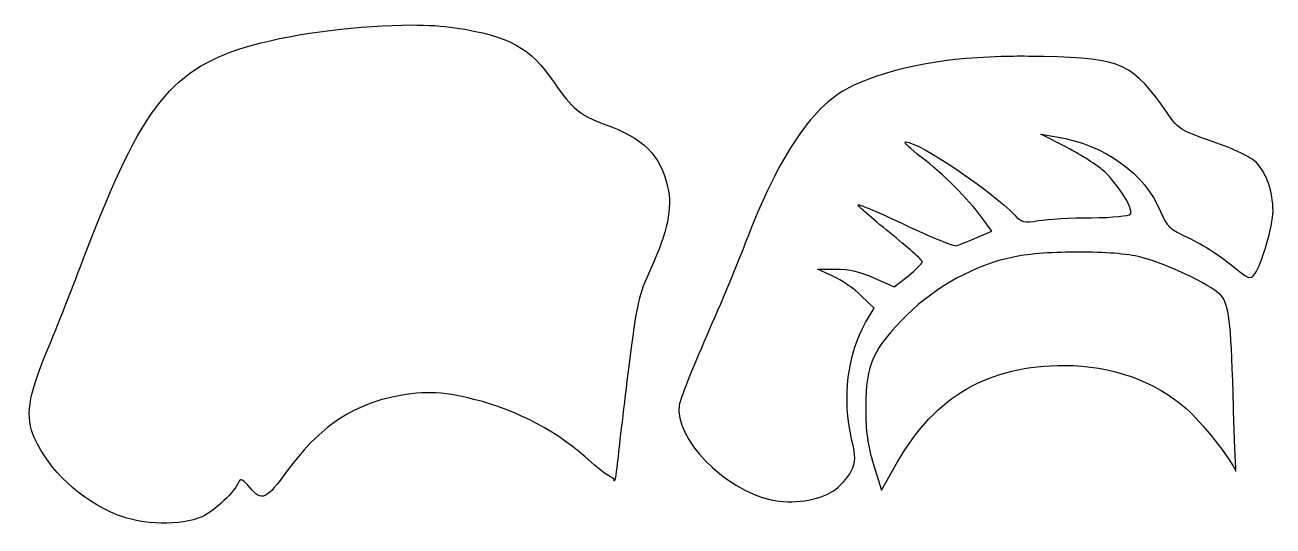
# Model space of a CAD drawing. Header units: centimetres. Extents: x -4.82 to 4.79, y -1.94 to 1.92.
import ezdxf

# ---------------------------------------------------------------- set-up
doc = ezdxf.new("R2010")
doc.units = ezdxf.units.CM
doc.header["$MEASUREMENT"] = 0
doc.layers.add('Layer 1', color=7, linetype='Continuous')

msp = doc.modelspace()

# ---------------------------------------------------------------- linework, layer by layer
at = {"layer": 'Layer 1'}
msp.add_open_spline([(-1.84472, 1.91712), (-2.22588, 1.91739), (-2.72171, 1.85849), (-3.06841, 1.76168), (-3.06841, 1.76168), (-3.68532, 1.58941), (-3.91752, 1.29951), (-4.35164, 0.16095), (-4.35164, 0.16095), (-4.44597, -0.08644), (-4.57787, -0.42158), (-4.64516, -0.58404), (-4.64516, -0.58404), (-4.79737, -0.95147), (-4.81859, -1.09508), (-4.74438, -1.26286), (-4.74438, -1.26286), (-4.63445, -1.51138), (-4.39269, -1.73654), (-4.11103, -1.85238), (-4.11103, -1.85238), (-3.91682, -1.93226), (-3.61497, -1.9394), (-3.45619, -1.86728), (-3.45619, -1.86728), (-3.35657, -1.82201), (-3.20132, -1.67392), (-3.17011, -1.59442), (-3.17011, -1.59442), (-3.16041, -1.56973), (-3.13533, -1.58532), (-3.0866, -1.64485), (-3.0866, -1.64485), (-2.9975, -1.75375), (-2.96058, -1.73732), (-2.79969, -1.5134), (-2.79969, -1.5134), (-2.57706, -1.20352), (-2.32443, -1.02273), (-2.01338, -0.95198), (-2.01338, -0.95198), (-1.77177, -0.89703), (-1.6148, -0.90012), (-1.3635, -0.96439), (-1.3635, -0.96439), (-1.0157, -1.05332), (-0.71334, -1.21559), (-0.45896, -1.44972), (-0.45896, -1.44972), (-0.4007, -1.50335), (-0.30532, -1.5727), (-0.28615, -1.57376), (-0.28615, -1.57376), (-0.2852, -1.58376), (-0.28442, -1.5912), (-0.28367, -1.59194), (-0.28367, -1.59194), (-0.27845, -1.59718), (-0.26647, -1.5205), (-0.25638, -1.42163), (-0.25638, -1.42163), (-0.24629, -1.32273), (-0.20825, -1.00324), (-0.17204, -0.7122), (-0.17204, -0.7122), (-0.11106, -0.22203), (-0.0981, -0.16668), (-0.00171, 0.0435), (-0.00171, 0.0435), (0.12785, 0.32605), (0.16449, 0.50501), (0.12727, 0.67107), (0.12727, 0.67107), (0.07192, 0.91806), (-0.05432, 1.04326), (-0.36055, 1.15475), (-0.36055, 1.15475), (-0.54786, 1.22296), (-0.60975, 1.27421), (-0.74668, 1.47474), (-0.74668, 1.47474), (-0.93162, 1.74559), (-1.08438, 1.82994), (-1.51151, 1.89643), (-1.51151, 1.89643), (-1.60336, 1.91074), (-1.71766, 1.91699), (-1.84472, 1.91712)], degree=3, knots=[0, 0, 0, 0, 0.0434783, 0.0434783, 0.0434783, 0.0434783, 0.0869565, 0.0869565, 0.0869565, 0.0869565, 0.1304348, 0.1304348, 0.1304348, 0.1304348, 0.173913, 0.173913, 0.173913, 0.173913, 0.2173913, 0.2173913, 0.2173913, 0.2173913, 0.2608696, 0.2608696, 0.2608696, 0.2608696, 0.3043478, 0.3043478, 0.3043478, 0.3043478, 0.3478261, 0.3478261, 0.3478261, 0.3478261, 0.3913043, 0.3913043, 0.3913043, 0.3913043, 0.4347826, 0.4347826, 0.4347826, 0.4347826, 0.4782609, 0.4782609, 0.4782609, 0.4782609, 0.5217391, 0.5217391, 0.5217391, 0.5217391, 0.5652174, 0.5652174, 0.5652174, 0.5652174, 0.6086957, 0.6086957, 0.6086957, 0.6086957, 0.6521739, 0.6521739, 0.6521739, 0.6521739, 0.6956522, 0.6956522, 0.6956522, 0.6956522, 0.7391304, 0.7391304, 0.7391304, 0.7391304, 0.7826087, 0.7826087, 0.7826087, 0.7826087, 0.826087, 0.826087, 0.826087, 0.826087, 0.8695652, 0.8695652, 0.8695652, 0.8695652, 0.9130435, 0.9130435, 0.9130435, 0.9130435, 1, 1, 1, 1], dxfattribs=at)
at = {"layer": 'Layer 1', "color": 4}
for points, knots in [([(2.78982, 1.67577), (2.86391, 1.67656), (2.94092, 1.67577), (3.0205, 1.67418), (3.0205, 1.67418), (3.62712, 1.66095), (3.70807, 1.62309), (3.98044, 1.22688), (3.98044, 1.22688), (4.05538, 1.11785), (4.08209, 1.10181), (4.3244, 1.01852), (4.3244, 1.01852), (4.4843, 0.96354), (4.61484, 0.90062), (4.65761, 0.8581), (4.65761, 0.8581), (4.7348, 0.78137), (4.78553, 0.63368), (4.78577, 0.48438), (4.78577, 0.48438), (4.78593, 0.37349), (4.69888, 0.07491), (4.64521, 0.00152), (4.64521, 0.00152), (4.61076, -0.0456), (4.60087, -0.04161), (4.45256, 0.07925), (4.45256, 0.07925), (4.36656, 0.14931), (4.22369, 0.23911), (4.13506, 0.27933), (4.13506, 0.27933), (3.99043, 0.34495), (3.96821, 0.36611), (3.92009, 0.4819), (3.92009, 0.4819), (3.79821, 0.77519), (3.48998, 0.99657), (3.1189, 1.05655), (3.1189, 1.05655), (3.1189, 1.05655), (2.99984, 1.07557), (2.99984, 1.07557), (2.99984, 1.07557), (2.99984, 1.07557), (3.18505, 0.9813), (3.18505, 0.9813), (3.18505, 0.9813), (3.28691, 0.92955), (3.41489, 0.85052), (3.46948, 0.80519), (3.46948, 0.80519), (3.58091, 0.71269), (3.71431, 0.50452), (3.68859, 0.4629), (3.68859, 0.4629), (3.67884, 0.4471), (3.55221, 0.43485), (3.38845, 0.43395), (3.38845, 0.43395), (3.23287, 0.43316), (3.04963, 0.42294), (2.98083, 0.41162), (2.98083, 0.41162), (2.86837, 0.3931), (2.84967, 0.39749), (2.79562, 0.45544), (2.79562, 0.45544), (2.62555, 0.63784), (2.06098, 1.01768), (1.9597, 1.01768), (1.9597, 1.01768), (1.93972, 1.01768), (1.99282, 0.96468), (2.07794, 0.90028), (2.07794, 0.90028), (2.24597, 0.77315), (2.43385, 0.58532), (2.54923, 0.42898), (2.54923, 0.42898), (2.54923, 0.42898), (2.62199, 0.33061), (2.62199, 0.33061), (2.62199, 0.33061), (2.62199, 0.33061), (2.50706, 0.281), (2.50706, 0.281), (2.50706, 0.281), (2.44361, 0.25399), (2.37382, 0.22594), (2.35244, 0.21898), (2.35244, 0.21898), (2.33106, 0.21202), (2.15443, 0.28309), (1.9597, 0.37606), (1.9597, 0.37606), (1.76497, 0.46903), (1.60052, 0.53944), (1.59424, 0.53317), (1.59424, 0.53317), (1.58797, 0.5269), (1.69614, 0.43059), (1.83485, 0.31902), (1.83485, 0.31902), (1.97356, 0.20745), (2.08703, 0.10661), (2.08703, 0.09494), (2.08703, 0.09494), (2.08703, 0.0833), (2.03879, 0.03506), (1.97954, -0.01253), (1.97954, -0.01253), (1.97954, -0.01253), (1.87123, -0.09934), (1.87123, -0.09934), (1.87123, -0.09934), (1.87123, -0.09934), (1.71827, -0.03073), (1.71827, -0.03073), (1.71827, -0.03073), (1.61325, 0.01642), (1.51953, 0.0383), (1.42227, 0.0379), (1.42227, 0.0379), (1.42227, 0.0379), (1.28006, 0.03711), (1.28006, 0.03711), (1.28006, 0.03711), (1.28006, 0.03711), (1.39912, -0.01663), (1.39912, -0.01663), (1.39912, -0.01663), (1.4646, -0.04621), (1.56305, -0.11341), (1.6174, -0.1663), (1.6174, -0.1663), (1.6174, -0.1663), (1.71579, -0.26221), (1.71579, -0.26221), (1.71579, -0.26221), (1.71579, -0.26221), (1.65047, -0.37381), (1.65047, -0.37381), (1.65047, -0.37381), (1.51163, -0.61074), (1.46969, -0.95947), (1.54298, -1.27093), (1.54298, -1.27093), (1.57613, -1.41179), (1.57603, -1.43973), (1.53885, -1.51813), (1.53885, -1.51813), (1.5158, -1.56673), (1.45182, -1.63595), (1.39746, -1.67193), (1.39746, -1.67193), (1.28923, -1.74355), (1.08192, -1.77215), (0.92286, -1.73726), (0.92286, -1.73726), (0.56163, -1.65796), (0.17523, -1.2604), (0.21593, -1.00966), (0.21593, -1.00966), (0.22328, -0.96439), (0.31834, -0.72457), (0.42677, -0.47719), (0.42677, -0.47719), (0.5352, -0.2298), (0.66923, 0.09166), (0.72443, 0.23719), (0.72443, 0.23719), (0.9834, 0.91995), (1.25351, 1.31542), (1.55373, 1.45015), (1.55373, 1.45015), (1.88226, 1.59758), (2.27119, 1.6696), (2.78983, 1.67587), (2.78983, 1.67587), (2.78983, 1.67587), (2.78982, 1.67577), (2.78982, 1.67577)], [0, 0, 0, 0, 0.0212766, 0.0212766, 0.0212766, 0.0212766, 0.0425532, 0.0425532, 0.0425532, 0.0425532, 0.0638298, 0.0638298, 0.0638298, 0.0638298, 0.0851064, 0.0851064, 0.0851064, 0.0851064, 0.106383, 0.106383, 0.106383, 0.106383, 0.1276596, 0.1276596, 0.1276596, 0.1276596, 0.1489362, 0.1489362, 0.1489362, 0.1489362, 0.1702128, 0.1702128, 0.1702128, 0.1702128, 0.1914894, 0.1914894, 0.1914894, 0.1914894, 0.212766, 0.212766, 0.212766, 0.212766, 0.2340426, 0.2340426, 0.2340426, 0.2340426, 0.2553191, 0.2553191, 0.2553191, 0.2553191, 0.2765957, 0.2765957, 0.2765957, 0.2765957, 0.2978723, 0.2978723, 0.2978723, 0.2978723, 0.3191489, 0.3191489, 0.3191489, 0.3191489, 0.3404255, 0.3404255, 0.3404255, 0.3404255, 0.3617021, 0.3617021, 0.3617021, 0.3617021, 0.3829787, 0.3829787, 0.3829787, 0.3829787, 0.4042553, 0.4042553, 0.4042553, 0.4042553, 0.4255319, 0.4255319, 0.4255319, 0.4255319, 0.4468085, 0.4468085, 0.4468085, 0.4468085, 0.4680851, 0.4680851, 0.4680851, 0.4680851, 0.4893617, 0.4893617, 0.4893617, 0.4893617, 0.5106383, 0.5106383, 0.5106383, 0.5106383, 0.5319149, 0.5319149, 0.5319149, 0.5319149, 0.5531915, 0.5531915, 0.5531915, 0.5531915, 0.5744681, 0.5744681, 0.5744681, 0.5744681, 0.5957447, 0.5957447, 0.5957447, 0.5957447, 0.6170213, 0.6170213, 0.6170213, 0.6170213, 0.6382979, 0.6382979, 0.6382979, 0.6382979, 0.6595745, 0.6595745, 0.6595745, 0.6595745, 0.6808511, 0.6808511, 0.6808511, 0.6808511, 0.7021277, 0.7021277, 0.7021277, 0.7021277, 0.7234043, 0.7234043, 0.7234043, 0.7234043, 0.7446809, 0.7446809, 0.7446809, 0.7446809, 0.7659574, 0.7659574, 0.7659574, 0.7659574, 0.787234, 0.787234, 0.787234, 0.787234, 0.8085106, 0.8085106, 0.8085106, 0.8085106, 0.8297872, 0.8297872, 0.8297872, 0.8297872, 0.8510638, 0.8510638, 0.8510638, 0.8510638, 0.8723404, 0.8723404, 0.8723404, 0.8723404, 0.893617, 0.893617, 0.893617, 0.893617, 0.9148936, 0.9148936, 0.9148936, 0.9148936, 0.9361702, 0.9361702, 0.9361702, 0.9361702, 0.9574468, 0.9574468, 0.9574468, 0.9574468, 1, 1, 1, 1]), ([(3.29501, 0.16931), (3.48371, 0.16931), (3.66633, 0.15645), (3.76795, 0.13044), (3.76795, 0.13044), (3.98711, 0.07432), (4.35001, -0.10374), (4.39716, -0.17796), (4.39716, -0.17796), (4.44999, -0.26112), (4.46489, -0.40971), (4.4815, -1.03124), (4.4815, -1.03124), (4.48722, -1.24524), (4.495, -1.43161), (4.50052, -1.51741), (4.50052, -1.51741), (4.45715, -1.41959), (4.23251, -1.13498), (4.1177, -1.03455), (4.1177, -1.03455), (3.87416, -0.82151), (3.54191, -0.70374), (3.18339, -0.703), (3.18339, -0.703), (2.59669, -0.70168), (2.18831, -0.93737), (1.89685, -1.44632), (1.89685, -1.44632), (1.89685, -1.44632), (1.77365, -1.66211), (1.77365, -1.66211), (1.77365, -1.66211), (1.77365, -1.66211), (1.71164, -1.46698), (1.71164, -1.46698), (1.71164, -1.46698), (1.66514, -1.31895), (1.65093, -1.20986), (1.65128, -1.01968), (1.65128, -1.01968), (1.65188, -0.69766), (1.70681, -0.57518), (1.96878, -0.31523), (1.96878, -0.31523), (2.19063, -0.09507), (2.49217, 0.06934), (2.78816, 0.13125), (2.78816, 0.13125), (2.91174, 0.15713), (3.1063, 0.16943), (3.295, 0.1693), (3.295, 0.1693), (3.295, 0.1693), (3.29501, 0.16931), (3.29501, 0.16931)], [0, 0, 0, 0, 0.0666667, 0.0666667, 0.0666667, 0.0666667, 0.1333333, 0.1333333, 0.1333333, 0.1333333, 0.2, 0.2, 0.2, 0.2, 0.2666667, 0.2666667, 0.2666667, 0.2666667, 0.3333333, 0.3333333, 0.3333333, 0.3333333, 0.4, 0.4, 0.4, 0.4, 0.4666667, 0.4666667, 0.4666667, 0.4666667, 0.5333333, 0.5333333, 0.5333333, 0.5333333, 0.6, 0.6, 0.6, 0.6, 0.6666667, 0.6666667, 0.6666667, 0.6666667, 0.7333333, 0.7333333, 0.7333333, 0.7333333, 0.8, 0.8, 0.8, 0.8, 0.8666667, 0.8666667, 0.8666667, 0.8666667, 1, 1, 1, 1])]:
    msp.add_open_spline(points, degree=3, knots=knots, dxfattribs=at)

doc.saveas('drawing.dxf')
